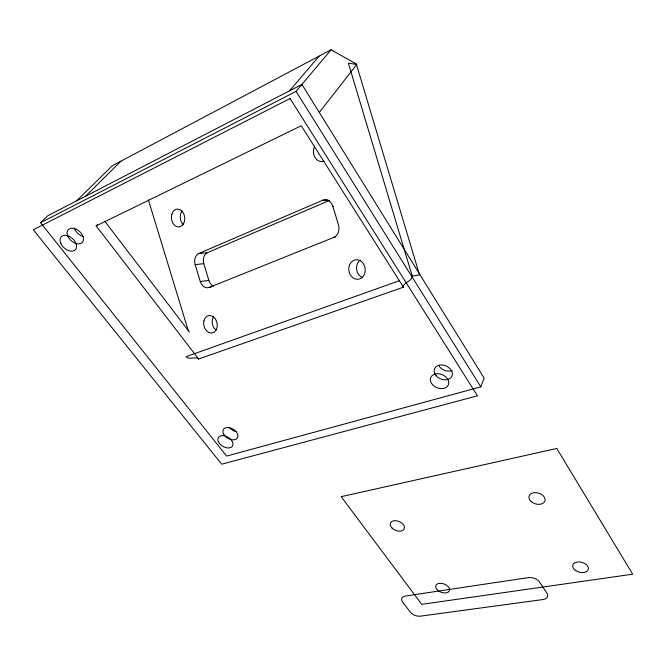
<?xml version="1.0" encoding="UTF-8"?>
<svg xmlns="http://www.w3.org/2000/svg" width="666" height="666" viewBox="0 0 666 666"><rect width="100%" height="100%" fill="white"/><g stroke="black" fill="none" stroke-linecap="round" stroke-linejoin="round"><path stroke-width="1" d="M480.802 386.854L484.09 378.063L301.914 84.44L47.719 215.792L40.576 222.719L226.598 456.085L480.802 386.854L296.054 91.4L331.102 49.767L356.868 64.294L319.322 112.496M289.502 90.851L319.139 56.111M412.246 276.149L419.53 274.933L356.435 64.427L348.36 63.12L412.246 276.149C412.088 281.077 404.786 281.976 403.146 286.313L403.454 287.171L198.659 359.016L96.154 225.899L97.502 224.484M85.648 196.195L120.946 161.172M76.682 200.824L112.154 165.834L331.102 49.767M40.576 222.719L296.054 91.4M96.154 225.899L301.248 125.766L403.454 287.171M211.064 287.179L209.166 287.446A8.924 6.76 80.4 0 1 200.291 281.527L195.146 264.635A8.941 6.752 81.3 0 1 198.834 253.488L322.544 200.299L328.088 200.091M198.834 253.488L207.476 252.655L329.62 200.399M209.166 287.446L333.733 237.446L335.231 237.312M399.517 280.677L186.055 356.66C188.936 360.323 195.255 356.01 198.659 359.016M200.291 281.527L208.874 280.411A8.833 6.727 80.5 0 0 213.453 286.114M195.146 264.635L203.788 263.686A8.849 6.718 81.4 0 1 207.476 252.655M322.544 200.299A9.824 8.017 86.3 0 1 332.9 206.402L333.408 206.377M104.803 221.27L189.452 332.076M203.788 263.686L208.874 280.411M148.393 199.917L188.228 330.486M332.9 206.402L338.528 225.066A9.79 8.034 85.1 0 1 333.733 237.446M83.691 236.646A9.407 6.252 42.1 0 1 74.367 228.222M236.638 431.743A8.125 5.27 30.8 0 1 229.395 427.464M452.031 370.579A9.366 7.035 22.3 0 1 438.669 365.443M183.466 224.783A8.858 6.61 83.4 0 1 182.176 210.931M216.25 330.244A8.725 6.66 78 0 1 213.503 316.791M362.72 277.68A9.69 8.15 82.4 0 1 356.66 269.672A9.69 8.15 82.4 0 1 360.106 260.19M323.892 161.08A10.023 8.084 -89.9 0 1 315.051 157.592A10.023 8.084 -89.9 0 1 314.685 146.087M290.06 98.518L33.3 229.77L221.703 464.194L477.455 395.82L290.06 98.518M556.776 448.451L341.167 496.678L421.761 604.345L632.7 574.192L556.776 448.451M528.438 577.605L405.144 596.078A7.751 4.587 21.7 0 0 402.664 602.072L410.256 612.062A7.709 4.529 21.4 0 0 420.313 616.167L543.123 599.525A8.45 5.195 16.8 0 0 546.894 593.073L539.568 582.059A8.492 5.27 17.1 0 0 528.438 577.605M67.84 236.247A9.499 6.252 41.9 0 0 81.993 242.749A9.499 6.252 41.9 0 0 76.066 229.129A9.499 6.252 41.9 0 0 67.84 236.247M224.226 435.089A8.2 5.261 30.7 0 0 237.238 438.178A8.2 5.261 30.7 0 0 229.728 427.788A8.2 5.261 30.7 0 0 224.226 435.089M436.113 375.707A9.457 7.043 22.4 0 0 451.773 376.473A9.457 7.043 22.4 0 0 441.916 364.943A9.457 7.043 22.4 0 0 436.113 375.707M432.55 384.698A9.549 7.051 22.5 0 0 448.26 385.106A9.549 7.051 22.5 0 0 437.895 373.701A9.549 7.051 22.5 0 0 432.55 384.698M60.931 243.664A9.59 6.252 41.7 0 0 75.25 249.858A9.59 6.252 41.7 0 0 68.798 236.189A9.59 6.252 41.7 0 0 60.931 243.664M219.322 443.306A8.267 5.253 30.6 0 0 232.392 446.22A8.267 5.253 30.6 0 0 224.559 435.847A8.267 5.253 30.6 0 0 219.322 443.306M171.886 214.144A8.949 6.635 83.3 0 0 179.054 226.906A8.949 6.635 83.3 0 0 183.316 212.987A8.949 6.635 83.3 0 0 171.886 214.144M203.946 320.837A8.816 6.685 77.9 0 0 212.029 332.95A8.816 6.685 77.9 0 0 215.393 319.031A8.816 6.685 77.9 0 0 203.946 320.837M349.359 265.484A9.807 8.2 82.2 0 0 358.208 279.254A9.807 8.2 82.2 0 0 363.47 263.828A9.807 8.2 82.2 0 0 349.359 265.484M575.266 570.279A8.034 5.095 15 0 0 588.253 569.538A8.034 5.095 15 0 0 578.146 561.921A8.034 5.095 15 0 0 575.266 570.279M437.654 590.209A7.251 4.396 20.5 0 0 449.325 590.85A7.251 4.396 20.5 0 0 440.875 583.299A7.251 4.396 20.5 0 0 437.654 590.209M531.302 501.673A8.283 5.603 16.5 0 0 544.846 501.165A8.283 5.603 16.5 0 0 534.89 492.632A8.283 5.603 16.5 0 0 531.302 501.673M392.041 528.046A7.484 4.77 22.7 0 0 404.145 529.037A7.484 4.77 22.7 0 0 395.845 520.687A7.484 4.77 22.7 0 0 392.041 528.046"/></g></svg>
